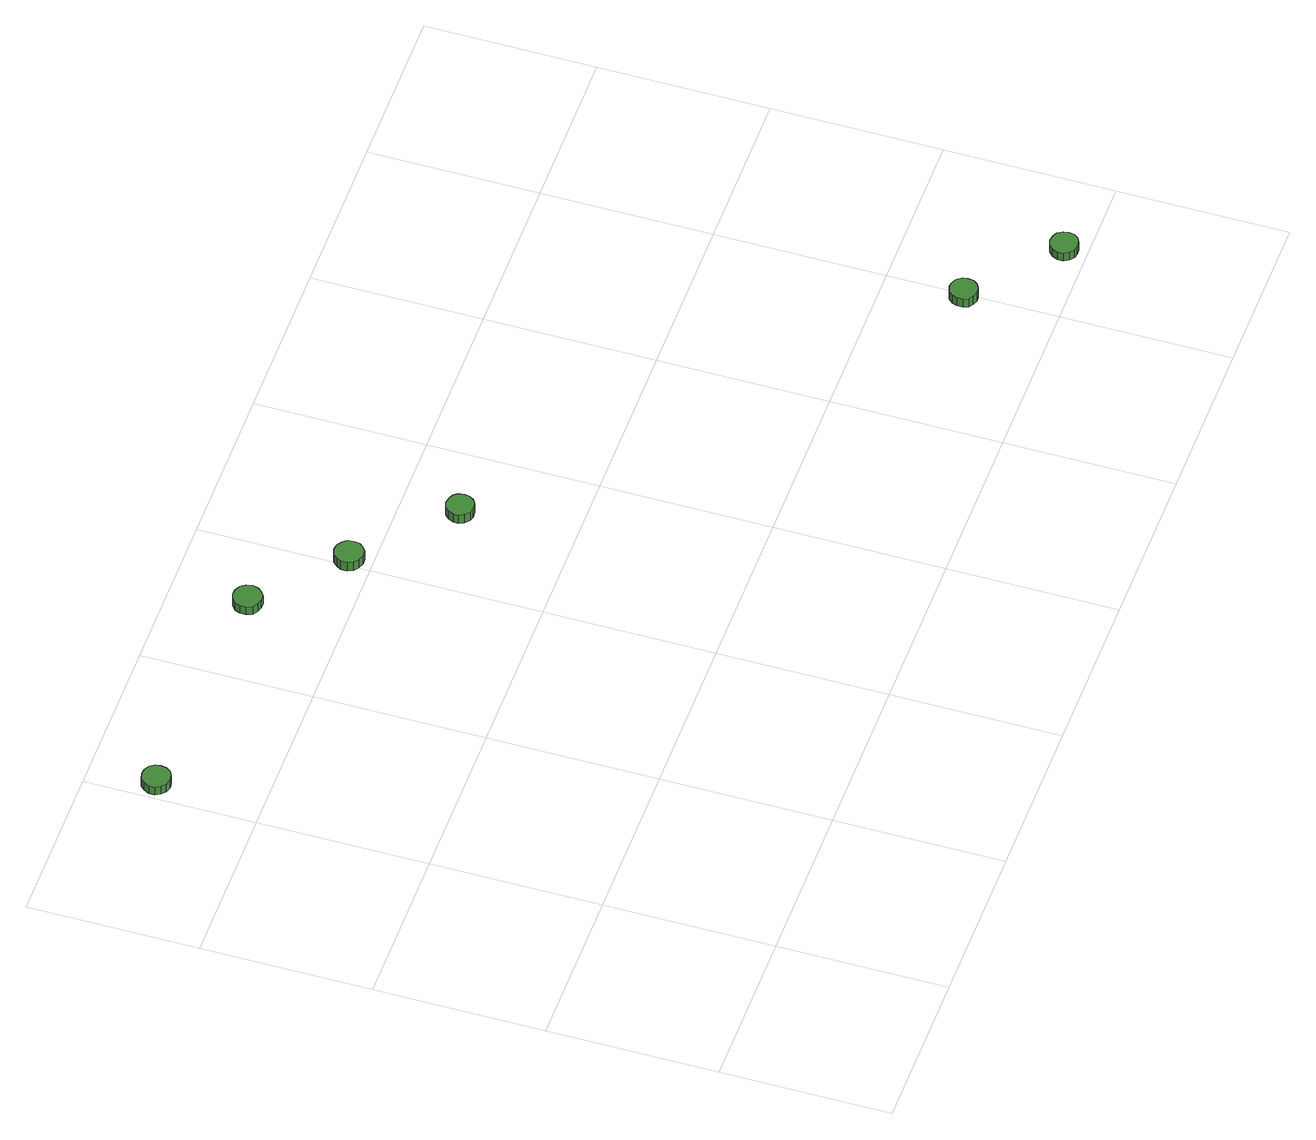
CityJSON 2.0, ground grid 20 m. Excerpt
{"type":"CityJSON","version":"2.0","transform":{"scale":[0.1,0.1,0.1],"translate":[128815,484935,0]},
"CityObjects":{
"tree1":{"type":"SolitaryVegetationObject","attributes":{"function":"something"},"geometry":[{"type":"MultiSurface","lod":"1","boundaries":[[[0,1,2,3,4,5,6,7,8,9,10,11,12,13,14]],[[15,16,17,18,19,20,21,22,23,24,25,26,27,28,29]],[[0,29,28,1]],[[1,28,27,2]],[[2,27,26,3]],[[3,26,25,4]],[[4,25,24,5]],[[5,24,23,6]],[[6,23,22,7]],[[7,22,21,8]],[[8,21,20,9]],[[9,20,19,10]],[[10,19,18,11]],[[11,18,17,12]],[[12,17,16,13]],[[13,16,15,14]],[[14,15,29,0]]]}]},
"tree2":{"type":"SolitaryVegetationObject","attributes":{"function":"something"},"geometry":[{"type":"MultiSurface","lod":"1","boundaries":[[[30,31,32,33,34,35,36,37,38,39,40,41,42,43,44]],[[45,46,47,48,49,50,51,52,53,54,55,56,57,58,59]],[[30,59,58,31]],[[31,58,57,32]],[[32,57,56,33]],[[33,56,55,34]],[[34,55,54,35]],[[35,54,53,36]],[[36,53,52,37]],[[37,52,51,38]],[[38,51,50,39]],[[39,50,49,40]],[[40,49,48,41]],[[41,48,47,42]],[[42,47,46,43]],[[43,46,45,44]],[[44,45,59,30]]]}]},
"tree3":{"type":"SolitaryVegetationObject","attributes":{"function":"something"},"geometry":[{"type":"MultiSurface","lod":"1","boundaries":[[[60,61,62,63,64,65,66,67,68,69,70,71,72,73,74]],[[75,76,77,78,79,80,81,82,83,84,85,86,87,88,89]],[[60,89,88,61]],[[61,88,87,62]],[[62,87,86,63]],[[63,86,85,64]],[[64,85,84,65]],[[65,84,83,66]],[[66,83,82,67]],[[67,82,81,68]],[[68,81,80,69]],[[69,80,79,70]],[[70,79,78,71]],[[71,78,77,72]],[[72,77,76,73]],[[73,76,75,74]],[[74,75,89,60]]]}]},
"tree4":{"type":"SolitaryVegetationObject","attributes":{"function":"something"},"geometry":[{"type":"MultiSurface","lod":"1","boundaries":[[[90,91,92,93,94,95,96,97,98,99,100,101,102,103,104]],[[105,106,107,108,109,110,111,112,113,114,115,116,117,118,119]],[[90,119,118,91]],[[91,118,117,92]],[[92,117,116,93]],[[93,116,115,94]],[[94,115,114,95]],[[95,114,113,96]],[[96,113,112,97]],[[97,112,111,98]],[[98,111,110,99]],[[99,110,109,100]],[[100,109,108,101]],[[101,108,107,102]],[[102,107,106,103]],[[103,106,105,104]],[[104,105,119,90]]]}]},
"tree5":{"type":"SolitaryVegetationObject","attributes":{"function":"something"},"geometry":[{"type":"MultiSurface","lod":"1","boundaries":[[[120,121,122,123,124,125,126,127,128,129,130,131,132,133,134]],[[135,136,137,138,139,140,141,142,143,144,145,146,147,148,149]],[[120,149,148,121]],[[121,148,147,122]],[[122,147,146,123]],[[123,146,145,124]],[[124,145,144,125]],[[125,144,143,126]],[[126,143,142,127]],[[127,142,141,128]],[[128,141,140,129]],[[129,140,139,130]],[[130,139,138,131]],[[131,138,137,132]],[[132,137,136,133]],[[133,136,135,134]],[[134,135,149,120]]]}]},
"tree6":{"type":"SolitaryVegetationObject","attributes":{"function":"something"},"geometry":[{"type":"MultiSurface","lod":"1","boundaries":[[[150,151,152,153,154,155,156,157,158,159,160,161,162,163,164]],[[165,166,167,168,169,170,171,172,173,174,175,176,177,178,179]],[[150,179,178,151]],[[151,178,177,152]],[[152,177,176,153]],[[153,176,175,154]],[[154,175,174,155]],[[155,174,173,156]],[[156,173,172,157]],[[157,172,171,158]],[[158,171,170,159]],[[159,170,169,160]],[[160,169,168,161]],[[161,168,167,162]],[[162,167,166,163]],[[163,166,165,164]],[[164,165,179,150]]]}]}
},
"vertices":[
[38,723,16],[37,729,16],[33,735,16],[27,738,16],[20,739,16],[13,737,16],[8,732,16],[5,726,16],[5,719,16],[8,713,16],[13,708,16],[20,706,16],[27,707,16],[33,710,16],[37,716,16],[37,716,4],[33,710,4],[27,707,4],[20,706,4],[13,708,4],[8,713,4],[5,719,4],[5,726,4],[8,732,4],[13,737,4],[20,739,4],[27,738,4],[33,735,4],[37,729,4],[38,723,4],
[329,712,15],[327,719,15],[323,725,15],[317,728,15],[310,729,15],[304,727,15],[298,722,15],[296,716,15],[296,709,15],[298,702,15],[304,698,15],[310,696,15],[317,696,15],[323,700,15],[327,705,15],[327,705,3],[323,700,3],[317,696,3],[310,696,3],[304,698,3],[298,702,3],[296,709,3],[296,716,3],[298,722,3],[304,727,3],[310,729,3],[317,728,3],[323,725,3],[327,719,3],[329,712,3],
[426,627,16],[425,634,16],[421,639,16],[415,643,16],[408,644,16],[401,642,16],[396,637,16],[393,631,16],[393,624,16],[396,617,16],[401,613,16],[408,610,16],[415,611,16],[421,615,16],[425,620,16],[425,620,3],[421,615,3],[415,611,3],[408,610,3],[401,613,3],[396,617,3],[393,624,3],[393,631,3],[396,637,3],[401,642,3],[408,644,3],[415,643,3],[421,639,3],[425,634,3],[426,627,3],
[530,533,17],[529,540,17],[525,545,17],[519,548,17],[512,549,17],[506,547,17],[501,542,17],[498,536,17],[498,530,17],[501,524,17],[506,519,17],[512,517,17],[519,518,17],[525,521,17],[529,527,17],[529,527,4],[525,521,4],[519,518,4],[512,517,4],[506,519,4],[501,524,4],[498,530,4],[498,536,4],[501,542,4],[506,547,4],[512,549,4],[519,548,4],[525,545,4],[529,540,4],[530,533,4],
[1010,109,19],[1009,115,19],[1005,121,19],[999,124,19],[993,125,19],[986,123,19],[981,118,19],[979,112,19],[979,105,19],[981,99,19],[986,95,19],[993,93,19],[999,94,19],[1005,97,19],[1009,102,19],[1009,102,6],[1005,97,6],[999,94,6],[993,93,6],[986,95,6],[981,99,6],[979,105,6],[979,112,6],[981,118,6],[986,123,6],[993,125,6],[999,124,6],[1005,121,6],[1009,115,6],[1010,109,6],
[1108,25,22],[1107,31,22],[1103,37,22],[1097,40,22],[1090,41,22],[1084,39,22],[1079,34,22],[1076,28,22],[1076,21,22],[1079,15,22],[1084,11,22],[1090,9,22],[1097,10,22],[1103,13,22],[1107,18,22],[1107,18,10],[1103,13,10],[1097,10,10],[1090,9,10],[1084,11,10],[1079,15,10],[1076,21,10],[1076,28,10],[1079,34,10],[1084,39,10],[1090,41,10],[1097,40,10],[1103,37,10],[1107,31,10],[1108,25,10]
]}
